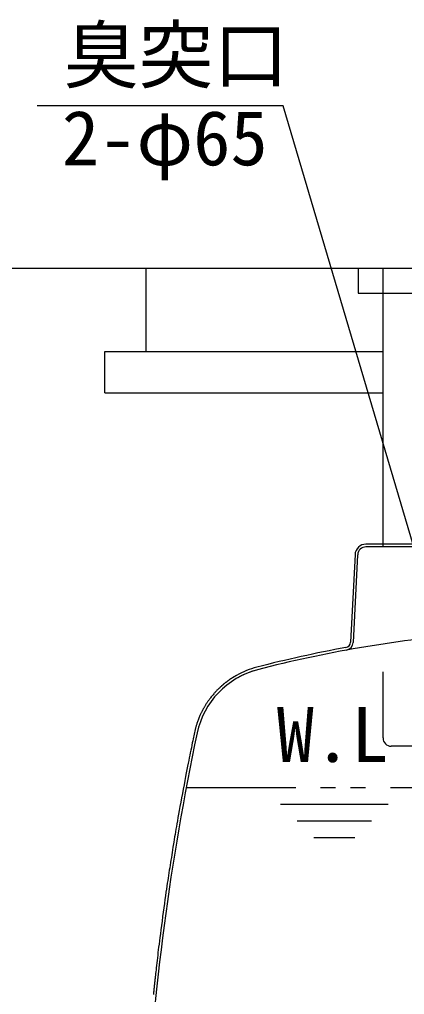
# Model space of a CAD drawing. Units: millimetres, scale not verified. Extents: x -8910 to 8910, y -6308 to 6308.
# Drawn here: x 720 to 1184, y -2243 to -1070 of the extents above; entities that cross this region are included whole.
import ezdxf
from ezdxf.enums import TextEntityAlignment as Align

# ---------------------------------------------------------------- set-up
doc = ezdxf.new("R2010")
doc.units = ezdxf.units.MM
doc.header["$LTSCALE"] = 30
doc.linetypes.add('DOUBLE_CHAIN1', pattern=[8.8, 5, -1, 0.6, -0.6, 0.6, -1])
doc.layers.add('0-1_空気管', color=3, linetype='Continuous', lineweight=25)
doc.layers.add('0-2_機器', color=2, linetype='Continuous', lineweight=25)
doc.styles.add('ＭＳ ゴシック', font='')
doc.styles.get('ＭＳ ゴシック').set_extended_font_data('MS Gothic')

msp = doc.modelspace()

# ---------------------------------------------------------------- linework, layer by layer
at = {"layer": '0-1_空気管'}
for p, q in [((1037.43, -1174.06), (741.38, -1174.06)), ((1242.7, -1867.31), (1037.43, -1174.06)), ((1127.7, -1369.61), (1127.7, -1399.61)), ((1157.84, -1704.81), (1157.84, -1369.61)), ((1127.7, -1399.61), (1637.7, -1399.61)), ((1628.21, -1701.61), (1137.19, -1701.61)), ((1628.21, -1704.81), (1137.19, -1704.81)), ((1124.01, -1714.12), (1118.48, -1819.69)), ((1127.2, -1714.29), (1121.67, -1819.85)), ((1157.7, -1934.81), (1157.7, -1855.33)), ((1222.7, -1944.81), (1167.7, -1944.81)), ((1163.76, -2014.81), (1034.26, -2014.81)), ((1143.76, -2034.81), (1054.26, -2034.81)), ((1123.76, -2054.81), (1074.26, -2054.81)), ((903.4, -2075.5), (902.91, -2078.59)), ((903.9, -2072.42), (903.4, -2075.5))]:
    msp.add_line(p, q, dxfattribs=at)
at = {"layer": '0-1_空気管', "linetype": 'DOUBLE_CHAIN1'}
msp.add_line((1844.65, -1994.81), (920.75, -1994.81), dxfattribs=at)
at = {"layer": '0-1_空気管'}
for points in [[(976.91, -1862.11), (976.74, -1862.22), (976.42, -1862.42), (976.26, -1862.52), (976.1, -1862.63), (975.77, -1862.84), (975.43, -1863.07), (975.25, -1863.18), (975.07, -1863.3), (974.89, -1863.42), (974.71, -1863.54), (974.51, -1863.67), (974.32, -1863.8), (974.12, -1863.93), (973.93, -1864.06), (973.72, -1864.2), (973.52, -1864.33), (973.31, -1864.48), (973.1, -1864.62), (972.89, -1864.77), (972.66, -1864.92), (972.43, -1865.09), (972.18, -1865.26), (971.91, -1865.45), (971.63, -1865.66), (971.33, -1865.88), (970.99, -1866.13), (970.64, -1866.38), (970.28, -1866.65), (969.55, -1867.21), (969.19, -1867.48), (968.85, -1867.74), (968.53, -1867.98), (968.23, -1868.21), (967.95, -1868.42), (967.7, -1868.62), (967.45, -1868.82), (967.22, -1869.01), (966.98, -1869.2), (966.75, -1869.39)], [(981.31, -1859.5), (981.31, -1859.5), (981.31, -1859.5), (981.3, -1859.51), (981.3, -1859.51), (981.29, -1859.51), (981.29, -1859.51), (981.28, -1859.52), (981.25, -1859.54), (981.23, -1859.55), (981.2, -1859.56), (981.17, -1859.58), (981.13, -1859.6), (981.08, -1859.63), (981.03, -1859.66), (980.97, -1859.7), (980.9, -1859.73), (980.83, -1859.77), (980.74, -1859.82), (980.66, -1859.87), (980.57, -1859.92), (980.46, -1859.98), (980.35, -1860.04), (980.23, -1860.12), (980.09, -1860.19), (979.94, -1860.28), (979.76, -1860.39), (979.57, -1860.5), (979.36, -1860.62), (979.13, -1860.76), (978.89, -1860.9), (978.65, -1861.05), (978.4, -1861.2), (978.15, -1861.35), (977.91, -1861.5), (977.69, -1861.63), (977.47, -1861.76), (977.27, -1861.89), (977.09, -1862), (976.91, -1862.11)], [(962.74, -1872.83), (962.08, -1873.42), (961.8, -1873.67), (961.47, -1873.97), (961.1, -1874.32), (960.69, -1874.69), (960.24, -1875.1), (959.78, -1875.54), (959.31, -1875.99), (958.83, -1876.45), (958.35, -1876.92), (957.87, -1877.4), (957.38, -1877.9), (956.88, -1878.44), (956.35, -1879.01), (955.79, -1879.63), (955.2, -1880.3), (954.57, -1881.03), (953.9, -1881.83), (953.18, -1882.68), (952.45, -1883.57), (951.71, -1884.48), (950.97, -1885.39), (950.25, -1886.3), (949.56, -1887.17), (948.92, -1888), (948.32, -1888.78), (947.79, -1889.5), (947.3, -1890.17), (946.84, -1890.81), (946.42, -1891.42), (946.02, -1892.01), (945.65, -1892.59), (945.28, -1893.16), (944.92, -1893.73), (944.57, -1894.3), (944.22, -1894.88), (943.88, -1895.45), (943.55, -1896.02), (943.21, -1896.58)], [(966.75, -1869.39), (966.5, -1869.59), (966.25, -1869.8), (965.99, -1870.02), (965.73, -1870.24), (965.47, -1870.46), (965.21, -1870.67), (964.97, -1870.88), (964.74, -1871.07), (964.53, -1871.25), (964.35, -1871.41), (964.19, -1871.55), (964.04, -1871.67), (963.92, -1871.78), (963.8, -1871.88), (963.7, -1871.98), (963.6, -1872.06), (963.5, -1872.15), (963.41, -1872.23), (963.31, -1872.31), (963.22, -1872.4), (963.14, -1872.47), (963.06, -1872.55), (962.98, -1872.61), (962.92, -1872.67), (962.74, -1872.83)], [(943.21, -1896.58), (942.89, -1897.14), (942.58, -1897.68), (942.27, -1898.22), (941.96, -1898.74), (941.66, -1899.26), (941.37, -1899.78), (941.08, -1900.29), (940.8, -1900.8), (940.52, -1901.3), (940.25, -1901.81), (939.98, -1902.32), (939.71, -1902.85), (939.43, -1903.4), (939.14, -1903.99), (938.84, -1904.62), (938.52, -1905.31), (938.18, -1906.07), (937.81, -1906.92), (937.41, -1907.85), (936.98, -1908.85), (936.54, -1909.9), (936.1, -1910.99), (935.65, -1912.09), (935.21, -1913.19), (934.8, -1914.26), (934.41, -1915.29), (934.05, -1916.26), (933.73, -1917.18), (933.43, -1918.05), (933.16, -1918.88), (932.91, -1919.68), (932.68, -1920.46), (932.47, -1921.22), (932.27, -1921.97), (932.08, -1922.73), (931.89, -1923.47), (931.73, -1924.19), (931.57, -1924.88), (931.43, -1925.52)], [(930.88, -1928.06), (930.02, -1932.13), (929.65, -1933.84), (929.22, -1935.89), (928.73, -1938.22), (928.18, -1940.79), (927.6, -1943.56), (926.99, -1946.46), (926.37, -1949.47), (925.74, -1952.52), (925.11, -1955.59), (924.48, -1958.71), (923.83, -1961.92), (923.16, -1965.28), (922.46, -1968.83), (921.72, -1972.63), (920.93, -1976.71), (920.09, -1981.13), (919.18, -1985.91), (918.22, -1990.99), (917.24, -1996.25), (916.23, -2001.61), (915.24, -2006.97), (914.26, -2012.23), (913.33, -2017.31), (912.46, -2022.1), (911.65, -2026.52), (910.92, -2030.62), (910.24, -2034.43), (909.61, -2037.99), (909.02, -2041.37), (908.47, -2044.6), (907.94, -2047.74), (907.42, -2050.83), (906.91, -2053.91), (906.4, -2056.99), (905.89, -2060.08), (904.89, -2066.25), (904.4, -2069.33), (903.9, -2072.42)], [(931.43, -1925.52), (931.3, -1926.1), (931.19, -1926.61), (930.88, -1928.06)], [(902.91, -2078.59), (902.41, -2081.67), (901.92, -2084.76), (901.43, -2087.84), (900.94, -2090.93), (900.45, -2094.02), (899.97, -2097.1), (899.49, -2100.19), (899.01, -2103.29), (898.54, -2106.43), (898.05, -2109.68), (897.55, -2113.07), (897.03, -2116.65), (896.48, -2120.48), (895.9, -2124.59), (895.28, -2129.05), (894.61, -2133.87), (893.9, -2138.98), (893.18, -2144.29), (892.45, -2149.69), (891.72, -2155.09), (891.01, -2160.4), (890.33, -2165.51), (889.7, -2170.34), (889.12, -2174.8), (888.59, -2178.92), (888.1, -2182.76), (887.65, -2186.35), (887.23, -2189.75), (886.84, -2193.01), (886.46, -2196.17), (886.1, -2199.28), (885.74, -2202.37), (885.4, -2205.42), (885.06, -2208.37), (884.75, -2211.18), (884.46, -2213.79), (884.2, -2216.16), (883.97, -2218.24), (883.32, -2224.12)], [(883.32, -2224.12), (883.29, -2224.41), (883.27, -2224.54), (883.26, -2224.69), (883.24, -2224.85), (883.22, -2225.04), (883.2, -2225.24), (883.18, -2225.45), (883.15, -2225.67), (883.1, -2226.11), (883.08, -2226.34), (883.05, -2226.57), (883.03, -2226.81), (883, -2227.06), (882.97, -2227.33), (882.94, -2227.62), (882.91, -2227.93), (882.87, -2228.26), (882.83, -2228.61), (882.79, -2228.96), (882.75, -2229.33), (882.72, -2229.69), (882.68, -2230.04), (882.64, -2230.38), (882.61, -2230.69), (882.58, -2230.98), (882.55, -2231.25), (882.52, -2231.5), (882.49, -2231.75), (882.47, -2231.99), (882.44, -2232.23), (882.41, -2232.49), (882.38, -2232.76), (882.35, -2233.05), (882.32, -2233.35), (882.29, -2233.67), (882.26, -2233.99), (882.22, -2234.31), (882.19, -2234.62), (882.16, -2234.92)], [(882.16, -2234.92), (882.13, -2235.2), (882.1, -2235.46), (882.07, -2235.7), (882.05, -2235.91), (882.03, -2236.11), (882.01, -2236.3), (881.99, -2236.48), (881.97, -2236.64), (881.95, -2236.81), (881.94, -2236.96), (881.92, -2237.12), (881.91, -2237.27), (881.89, -2237.42), (881.88, -2237.56), (881.86, -2237.7), (881.85, -2237.83), (881.84, -2237.96), (881.82, -2238.08), (881.81, -2238.19), (881.8, -2238.31), (881.79, -2238.41), (881.78, -2238.51), (881.76, -2238.7), (881.74, -2238.8), (881.73, -2238.99), (881.72, -2239.09), (881.71, -2239.19), (881.69, -2239.3), (881.68, -2239.41), (881.67, -2239.54), (881.65, -2239.68), (881.64, -2239.83), (881.62, -2239.99), (881.59, -2240.34), (881.57, -2240.52), (881.55, -2240.69), (881.53, -2240.86), (881.51, -2241.01), (881.5, -2241.16)], [(881.5, -2241.16), (881.49, -2241.29), (881.47, -2241.42), (881.46, -2241.53), (881.45, -2241.64), (881.44, -2241.75), (881.42, -2241.97), (881.4, -2242.08), (881.39, -2242.19), (881.38, -2242.3), (881.37, -2242.41), (881.36, -2242.51), (881.35, -2242.61), (881.34, -2242.7), (881.33, -2242.79), (881.32, -2242.86), (881.32, -2242.93), (881.31, -2242.98), (881.31, -2243.03), (881.3, -2243.07), (881.29, -2243.14), (881.29, -2243.18), (881.29, -2243.21), (881.28, -2243.24), (881.28, -2243.29), (881.28, -2243.32), (881.27, -2243.35), (881.27, -2243.37), (881.27, -2243.38), (881.27, -2243.4), (881.27, -2243.41), (881.27, -2243.44), (881.26, -2243.44), (881.26, -2243.45)]]:
    msp.add_lwpolyline(points, dxfattribs=at)
for centre, radius, start, end in [((1137.19, -1714.81), 13.2, 90, 177), ((1137.19, -1714.81), 10, 90, 177), ((1382.7, -3304.81), 1500, 94.9335, 104.51398), ((1382.7, -3304.81), 1503.2, 100.33286, 104.51398), ((1111.69, -1819.33), 6.8, 280.33899, 357), ((1111.69, -1819.33), 10, 280.33899, 357), ((1031.83, -1949.49), 100, 104.51399, 168.01199), ((1031.83, -1949.49), 103.2, 104.51399, 119.31), ((1031.83, -1949.49), 100, 104.51399, 119.31), ((3868.59, -2551.82), 3000, 168.01242, 177), ((1167.7, -1934.81), 10, 180, 270)]:
    msp.add_arc(centre, radius, start, end, dxfattribs=at)
at = {"layer": '0-2_機器'}
for p, q in [((29.37, -1369.61), (2095.93, -1369.61)), ((872.7, -1469.61), (872.7, -1369.61)), ((822.7, -1519.61), (822.7, -1469.61)), ((822.7, -1469.61), (1157.84, -1469.61)), ((822.7, -1519.61), (1157.84, -1519.61))]:
    msp.add_line(p, q, dxfattribs=at)

# ---------------------------------------------------------------- texts
at = {"layer": '0-1_空気管', "color": 4, "style": 'ＭＳ ゴシック'}
for s, p in [('臭突口', (773.5, -1165.73)), ('2-φ65', (771.18, -1265.53)), ('W.L', (1029.75, -1983.42))]:
    msp.add_text(s, height=65.98, dxfattribs=at).set_placement(p, align=Align.BOTTOM_LEFT)

doc.saveas('drawing.dxf')
